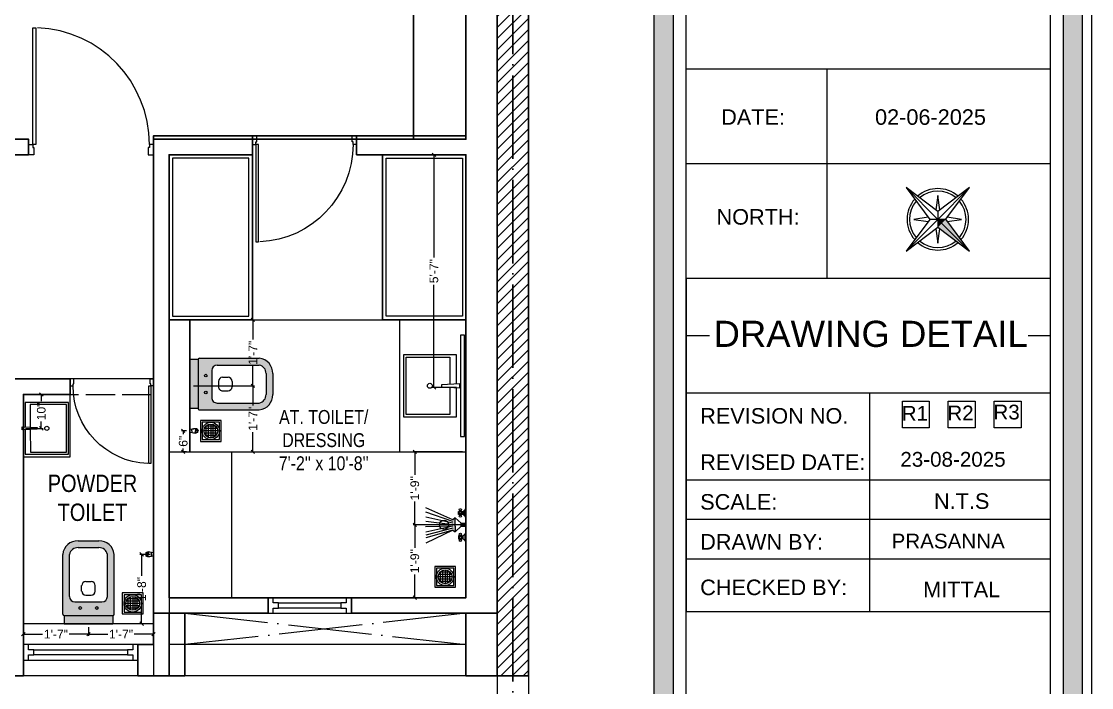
# Model space of a CAD drawing. Header units: millimetres. Extents: x 56222 to 3066687, y -650199 to -121287.
# Drawn here: x 149536.5 to 149844.9, y -179042.1 to -178850.3 of the extents above; entities that cross this region are included whole.
import ezdxf
from ezdxf.enums import TextEntityAlignment as Align

# ---------------------------------------------------------------- set-up
doc = ezdxf.new("R2010")
doc.units = ezdxf.units.MM
doc.header["$MEASUREMENT"] = 0
doc.header["$PDMODE"] = 35
doc.linetypes.add('ACAD_ISO02W100', pattern=[15, 12, -3])
doc.linetypes.add('ACAD_ISO04W100', pattern=[30, 24, -3, 0, -3])
doc.layers.get('Defpoints').update_dxf_attribs({"color": 220})
for name, color, linetype in [('AR DOOR', 40, 'Continuous'), ('AR ELE-5', 134, 'Continuous'), ('SANIT', 232, 'Continuous'), ('WC-DET', 8, 'Continuous')]:
    doc.layers.add(name, color=color, linetype=linetype)
for name, color, linetype, lineweight in [('COLUMN', 1, 'Continuous', 30), ('dim05', 1, 'Continuous', 13), ('ELEVATION ( SPIRAL STAIR )', 250, 'Continuous', 9), ('FIRST FLOOR ( TEXT )', 7, 'Continuous', 9), ('FURNITURE', 32, 'Continuous', 9), ('GROUND FLOOR', 7, 'Continuous', 9), ('GROUND FLOOR  ( HATCH )', 251, 'Continuous', 9), ('GROUND FLOOR  ( PLINE )', 251, 'Continuous', 30), ('NAME PLATE', 7, 'Continuous', 25), ('SECOND FLOOR', 7, 'Continuous', 9), ('SECOND FLOOR  ( PLINE )', 251, 'Continuous', 30), ('SECOND FLOOR ( PLine )', 7, 'Continuous', 30), ('SECOND FLOOR ( TEXT )', 7, 'Continuous', 9), ('title block', 7, 'Continuous', 9), ('UTILITY', 48, 'Continuous', 9), ('wall', 7, 'Continuous', 30), ('X_PLOT', 1, 'Continuous', 9)]:
    doc.layers.add(name, color=color, linetype=linetype, lineweight=lineweight)
doc.layers.add('XX~SLAB ( PLINE )', color=251, linetype='Continuous', plot=False)
doc.styles.add('Arial', font='arial.ttf')
doc.styles.add("Cn_BT_0'-0", font='swissc.ttf')
doc.styles.add('KATHA', font='swissc.ttf')
doc.styles.get("Standard").update_dxf_attribs({"font": 'arial.ttf', "height": 6})
doc.dimstyles.new('ISO-25', dxfattribs={"dimtxt": 2.5, "dimasz": 1, "dimexe": 0.5, "dimexo": 1, "dimtad": 0, "dimdec": 1, "dimlunit": 4, "dimtxsty": 'Standard', "dimblk": 'OBLIQUE', "dimcen": 2.5, "dimclrd": 1, "dimclre": 1, "dimclrt": 5, "dimadec": 0, "dimazin": 0, "dimtfac": 1, "dimtdec": 1, "dimtmove": 0, "dimatfit": 3, "dimfxl": 1, "dimlwd": -1, "dimarcsym": 0})

# ---------------------------------------------------------------- blocks, each defined once
blk = doc.blocks.new('4t')
at = {"transparency": 33554607}
h = blk.add_hatch(color=1, dxfattribs=at)
h.dxf.hatch_style = 1
h.paths.add_polyline_path([(45531.33, -35822.29), (45529.23, -35821.83), (45528.09, -35837.01)])
h = blk.add_hatch(color=1, dxfattribs=at)
h.dxf.hatch_style = 1
h.paths.add_polyline_path([(45531.8, -35820.19), (45529.23, -35821.83), (45531.33, -35822.29)])
h = blk.add_hatch(color=1, dxfattribs=at)
h.dxf.hatch_style = 1
h.paths.add_polyline_path([(45531.8, -35820.19), (45531.33, -35822.29), (45533.44, -35822.75)])
h = blk.add_hatch(color=1, dxfattribs=at)
h.dxf.hatch_style = 1
h.paths.add_polyline_path([(45533.44, -35822.75), (45531.33, -35822.29), (45528.09, -35837.01)])
at = {"layer": 'title block', "color": 7, "lineweight": 9}
for p, q in [((45535.51, -35803.37), (45530.16, -35817.62)), ((45535.51, -35803.37), (45531.8, -35820.19)), ((45534.36, -35818.55), (45535.51, -35803.37)), ((45530.5, -35816.7), (45526.88, -35812.49)), ((45526.88, -35812.49), (45529.18, -35817.55)), ((45530.16, -35817.62), (45514.98, -35816.48)), ((45514.98, -35816.48), (45529.23, -35821.83)), ((45514.98, -35816.48), (45531.8, -35820.19)), ((45531.8, -35820.19), (45530.16, -35817.62)), ((45539.5, -35815.27), (45534.44, -35817.57)), ((45535.28, -35818.89), (45539.5, -35815.27)), ((45528.31, -35821.48), (45524.1, -35825.11)), ((45531.8, -35820.19), (45528.09, -35837.01)), ((45529.23, -35821.83), (45528.09, -35837.01)), ((45531.8, -35820.19), (45529.23, -35821.83)), ((45534.36, -35818.55), (45531.8, -35820.19)), ((45533.44, -35822.75), (45531.8, -35820.19)), ((45531.8, -35820.19), (45548.62, -35823.9)), ((45548.62, -35823.9), (45534.36, -35818.55)), ((45524.1, -35825.11), (45529.16, -35822.81)), ((45528.09, -35837.01), (45533.44, -35822.75)), ((45533.09, -35823.67), (45536.71, -35827.89)), ((45533.44, -35822.75), (45548.62, -35823.9)), ((45536.71, -35827.89), (45534.42, -35822.83))]:
    blk.add_line(p, q, dxfattribs=at)
for radius, start, end in [(11.79, 81.36, 163.7665), (10.83, 82.4286, 162.6979), (11.79, 351.36, 73.7665), (10.83, 352.4286, 72.6979), (11.79, 171.36, 253.7665), (10.83, 172.4286, 252.6979), (11.79, 261.36, 343.7665), (10.83, 262.4286, 342.6979)]:
    blk.add_arc((45531.8, -35820.19), radius, start, end, dxfattribs=at)
blk = doc.blocks.new('LAYOUT FILE')
at = {"layer": 'NAME PLATE', "true_color": 0xd39e00}
h = blk.add_hatch(color=42, dxfattribs=at)
h.paths.add_polyline_path([(3346889.83, -513806.18), (3346889.83, -514260.7), (3347535.56, -514260.7), (3347535.56, -513806.18)])
h.paths.add_polyline_path([(3346894.36, -513810.71), (3347531.03, -513810.71), (3347531.03, -514256.17), (3346894.36, -514256.17)], flags=16)
blk.add_hatch(color=42, dxfattribs=at).paths.add_polyline_path([(3347433.6, -514256.17), (3347438.13, -514256.17), (3347438.13, -513806.18), (3347433.6, -513806.18)])
at = {"layer": 'NAME PLATE', "color": 42, "true_color": 0xd39e00}
for p, q in [((3347527.96, -513994.31), (3347441.2, -513994.31)), ((3347474.77, -513994.31), (3347474.77, -514044.12)), ((3347527.96, -514016.86), (3347441.2, -514016.86)), ((3347527.96, -514044.12), (3347441.2, -514044.12)), ((3347441.2, -514044.12), (3347441.2, -514123.43)), ((3347527.96, -514044.12), (3347527.96, -514123.43)), ((3347441.2, -514057.72), (3347446.81, -514057.72)), ((3347522.72, -514057.72), (3347527.96, -514057.72)), ((3347441.2, -514071.32), (3347527.96, -514071.32)), ((3347484.98, -514123.43), (3347484.98, -514071.32)), ((3347527.96, -514092.16), (3347441.2, -514092.16)), ((3347527.96, -514101.55), (3347441.2, -514101.55)), ((3347527.96, -514110.94), (3347441.2, -514110.94)), ((3347441.2, -514123.43), (3347527.96, -514123.43))]:
    blk.add_line(p, q, dxfattribs=at)
for points in [[(3346887.56, -513803.91), (3347537.83, -513803.91), (3347537.83, -514262.96), (3346887.56, -514262.96)], [(3346889.83, -513806.18), (3347535.56, -513806.18), (3347535.56, -514260.7), (3346889.83, -514260.7)], [(3347433.6, -514256.17), (3347433.6, -513806.18), (3347438.13, -513806.18), (3347438.13, -514256.17)], [(3346894.36, -513810.71), (3347531.03, -513810.71), (3347531.03, -514256.17), (3346894.36, -514256.17)], [(3347441.2, -514252.44), (3347441.2, -513814.44), (3347527.96, -513814.44), (3347527.96, -514252.44)], [(3347492.73, -514073.33), (3347499.12, -514073.33), (3347499.12, -514079.72), (3347492.73, -514079.72)], [(3347503.67, -514073.33), (3347510.06, -514073.33), (3347510.06, -514079.72), (3347503.67, -514079.72)], [(3347514.62, -514073.33), (3347521.01, -514073.33), (3347521.01, -514079.72), (3347514.62, -514079.72)]]:
    blk.add_lwpolyline(points, close=True, dxfattribs=at)
at = {"layer": 'NAME PLATE', "xscale": 0.6215000753186288, "yscale": 0.6215000753186288, "zscale": 0.6215000753186288, "rotation": 57.43675864906671}
blk.add_blockref('4t', (3313507.76, -525897.34), dxfattribs=at)
at = {"layer": 'NAME PLATE', "style": 'Arial'}
for s, height, p in [('DATE:', 3.699, (3347457.17, -514007.54)), ('02-06-2025', 3.699, (3347499.44, -514007.54)), ('NORTH:', 3.699, (3347458.35, -514031.31)), ('DRAWING DETAIL', 6.2234, (3347485.18, -514060.42)), ('REVISION NO.', 3.6986, (3347462.21, -514078.69)), ('REVISED DATE: ', 3.6986, (3347464.94, -514089.72)), ('SCALE:', 3.699, (3347453.75, -514099.17)), ('DRAWN BY:', 3.699, (3347459.2, -514108.68)), ('CHECKED BY:', 3.6986, (3347462.07, -514119.53)), ('MITTAL', 3.699, (3347506.87, -514120.02))]:
    blk.add_text(s, height=height, dxfattribs=at).set_placement(p, align=Align.CENTER)
at = {"layer": 'NAME PLATE', "insert": (3347506.87, -514095.29, 0), "char_height": 3.699, "width": 7.2187, "attachment_point": 2, "style": 'Arial'}
blk.add_mtext('N.T.S', dxfattribs=at)
blk = doc.blocks.new('A$C3EC62B37')
at = {"layer": 'FURNITURE', "lineweight": 30, "ltscale": 0.25, "true_color": 0xffffff}
h = blk.add_hatch(color=7, dxfattribs=at)
h.dxf.hatch_style = 1
h.paths.add_polyline_path([(-12.22, 0), (-12.22, 2.35), (-26.26, 2.35), (-26.26, 0)])
h.paths.add_polyline_path([(-26.26, 2.35), (-12.22, 2.35, 0.414214), (-11.83, 2.74), (-11.83, 19.96, 0.388639), (-16.24, 23.87), (-22.38, 23.87, 0.379499), (-26.65, 19.96), (-26.65, 2.74, 0.414214)])
h.paths.add_polyline_path([(-15.35, 6.26), (-23.13, 6.26, -0.414214), (-24.7, 7.83), (-24.7, 19.96, -0.349567), (-22.37, 21.91), (-16.24, 21.91, -0.364948), (-13.78, 19.96), (-13.78, 7.83, -0.414214)], flags=16)
h.paths.add_polyline_path([(-18.46, 8.22), (-20.02, 8.22, -0.414214), (-21.2, 9.39), (-21.2, 10.96, -0.414214), (-20.02, 12.13), (-18.46, 12.13, -0.414214), (-17.28, 10.96), (-17.28, 9.39, -0.414214)], flags=0)
h.paths.add_polyline_path([(-22.06, 4.53, -1), (-21.27, 4.53, -1)], flags=16)
at = {"layer": 'FURNITURE', "color": 0, "linetype": 'ByBlock', "lineweight": -2}
for p, q in [((-22.24, 23.87), (-16.24, 23.87)), ((-22.24, 21.91), (-16.24, 21.91)), ((-26.65, 2.74), (-26.65, 19.96)), ((-24.7, 7.83), (-24.7, 19.96)), ((-13.78, 7.83), (-13.78, 19.96)), ((-11.83, 2.74), (-11.83, 19.96)), ((-21.2, 9.39), (-21.2, 10.96)), ((-20.02, 12.13), (-18.46, 12.13)), ((-17.28, 9.39), (-17.28, 10.96)), ((-23.13, 6.26), (-15.35, 6.26)), ((-20.02, 8.22), (-18.46, 8.22)), ((-26.26, 2.35), (-12.22, 2.35)), ((-26.26, 2.35), (-26.26, 0)), ((-26.26, 0), (-12.22, 0)), ((-26.26, 0), (-12.22, 0)), ((-12.22, 2.35), (-12.22, 0))]:
    blk.add_line(p, q, dxfattribs=at)
for centre in [(-21.66, 4.53), (-16.81, 4.53)]:
    blk.add_circle(centre, 0.391, dxfattribs=at)
for centre, radius, start, end in [((-22.31, 19.5), 4.37, 89.0873, 174.0395), ((-22.31, 19.48), 2.44, 88.437, 168.6348), ((-16.17, 19.5), 4.37, 5.9605, 90.9127), ((-16.17, 19.48), 2.44, 11.3652, 91.563), ((-20.02, 10.96), 1.17, 90, 180), ((-20.02, 9.39), 1.17, 180, 270), ((-18.46, 10.96), 1.17, 0, 90), ((-18.46, 9.39), 1.17, 270, 0), ((-23.13, 7.83), 1.57, 180, 270), ((-15.35, 7.83), 1.57, 270, 0), ((-26.26, 2.74), 0.391, 180, 270), ((-12.22, 2.74), 0.391, 270, 0)]:
    blk.add_arc(centre, radius, start, end, dxfattribs=at)
blk = doc.blocks.new('*U211')
for points in [[(-40, 0), (0, 0), (0, 30), (10, 30), (10, 100), (-40, 100)], [(0, 0), (0, -1120), (30, -1120), (30, 0)], [(1160, 0), (1120, 0), (1120, 30), (1110, 30), (1110, 100), (1160, 100)]]:
    blk.add_lwpolyline(points, close=True)
at = {"layer": 'AR ELE-5', "linetype": 'ByBlock', "ltscale": 15}
blk.add_arc((-2, 1), 1122, 272.373, 359.9653, dxfattribs=at)
blk = doc.blocks.new('*U19')
for points in [[(-1160, 0), (-1120, 0), (-1120, 30), (-1110, 30), (-1110, 100), (-1160, 100)], [(0, 0), (0, -1120), (-30, -1120), (-30, 0)], [(40, 0), (0, 0), (0, 30), (-10, 30), (-10, 100), (40, 100)]]:
    blk.add_lwpolyline(points, close=True)
at = {"layer": 'AR ELE-5', "linetype": 'ByBlock', "ltscale": 15}
blk.add_arc((2, 1), 1122, 180.0347, 267.627, dxfattribs=at)
blk = doc.blocks.new('*U180')
for points in [[(-1160, 0), (-1120, 0), (-1120, 30), (-1110, 30), (-1110, 100), (-1160, 100)], [(0, 0), (0, -1120), (-30, -1120), (-30, 0)], [(40, 0), (0, 0), (0, 30), (-10, 30), (-10, 100), (40, 100)]]:
    blk.add_lwpolyline(points, close=True)
at = {"layer": 'AR ELE-5', "linetype": 'ByBlock', "ltscale": 15}
blk.add_arc((2, 1), 1122, 180.0347, 267.627, dxfattribs=at)
blk = doc.blocks.new('A$C07311617')
at = {"layer": 'UTILITY'}
h = blk.add_hatch(color=7, dxfattribs=at)
h.paths.add_polyline_path([(-3.13, 2.02), (-3.13, 0), (-3.74, 0), (-3.74, 0.46), (-3.74, 1.42)])
h.paths.add_polyline_path([(-3.13, 0), (-3.13, -0.46), (-3.13, -2.02), (-3.74, -1.59), (-3.74, -0.46), (-3.74, 0)])
h = blk.add_hatch(color=7, dxfattribs=at)
h.paths.add_polyline_path([(0, 0.46), (0, 0), (-1.35, 0), (-1.35, 0.46)])
h.paths.add_polyline_path([(0, 0), (0, -0.46), (-1.35, -0.46), (-1.35, 0)])
at = {"layer": 'UTILITY', "color": 7}
for p, q in [((-3.74, 1.42), (-11.52, 4.9)), ((-3.74, 0.94), (-11.52, 3.66)), ((-1.74, 3.79), (-1.74, 4.05)), ((-1.47, 3.79), (-1.47, 4.05)), ((-0.8, 3.9), (-0.8, 2.88)), ((-0.27, 2.44), (-0.27, 4.33)), ((-3.74, 0.46), (-11.52, 2.15)), ((-3.74, 0), (-11.52, 0.93)), ((-3.13, 2.02), (-3.74, 1.42)), ((-3.13, -0.46), (-3.13, 2.02)), ((-1.35, 0.46), (-3.13, 2.02)), ((-3.13, 0.46), (-3.13, 1.42)), ((-1.74, 2.99), (-1.74, 2.72)), ((-1.47, 2.99), (-1.47, 2.72)), ((-1.35, -0.46), (-1.35, 0.46)), ((-1.35, 0.46), (0, 0.46)), ((0, -0.46), (0, 0.46)), ((-3.74, -0.46), (-11.62, -0.61)), ((-3.74, -0.46), (-11.57, -2.09)), ((-3.74, -1.03), (-11.52, -2.96)), ((-3.74, -1.59), (-11.52, -5.3)), ((-3.74, -1.59), (-11.52, -3.73)), ((-3.74, -1.59), (-3.13, -2.02)), ((-3.13, -0.46), (-3.13, -2.02)), ((-1.35, -0.46), (-3.13, -2.02)), ((-1.74, -3.22), (-1.74, -2.95)), ((-1.47, -3.22), (-1.47, -2.95)), ((-1.35, -0.46), (0, -0.46)), ((-0.27, -2.68), (-0.27, -4.56)), ((-1.74, -4.02), (-1.74, -4.29)), ((-1.47, -4.02), (-1.47, -4.29)), ((-0.8, -4.13), (-0.8, -3.11))]:
    blk.add_line(p, q, dxfattribs=at)
for points in [[(-1.07, 2.99), (-2.14, 2.99), (-2.14, 3.79), (-1.07, 3.79)], [(-1.07, -3.22), (-2.14, -3.22), (-2.14, -4.02), (-1.07, -4.02)]]:
    blk.add_lwpolyline(points, close=True, dxfattribs=at)
for points in [[(-1.35, 0.46), (-3.13, 2.02)], [(-3.13, -2.02), (-1.35, -0.46)]]:
    blk.add_lwpolyline(points, dxfattribs=at)
for centre, radius in [((-1.6, 4.32), 0.298), ((-1.6, 3.39), 0.298), ((-6.31, 0), 1.33), ((-1.6, 2.45), 0.298), ((-1.6, -2.69), 0.298), ((-1.6, -3.62), 0.298), ((-1.6, -4.55), 0.298)]:
    blk.add_circle(centre, radius, dxfattribs=at)
for centre, start, end in [((-1.47, 5.26), 285.2551, 344.7449), ((-1.47, 1.52), 15.2551, 74.7449), ((-1.47, -1.75), 285.2551, 344.7449), ((-1.47, -5.49), 15.2551, 74.7449)]:
    blk.add_arc(centre, 1.52, start, end, dxfattribs=at)
blk = doc.blocks.new('_Oblique')
at = {"layer": 'wall', "color": 0, "lineweight": -2}
blk.add_line((-0.5, -0.5), (0.5, 0.5), dxfattribs=at)
blk = doc.blocks.new('*D759')
at = {"layer": 'Defpoints', "color": 0, "lineweight": 30, "transparency": 16777216}
for p in [(149649.87, -178995.18), (149664.59, -178995.18), (149664.59, -179016.18)]:
    blk.add_point(p, dxfattribs=at)
at = {"layer": 'dim05', "color": 1, "linetype": 'Continuous', "lineweight": -2, "transparency": 16777216}
for p, q in [((149663.59, -178995.18), (149649.37, -178995.18)), ((149663.59, -179016.18), (149649.37, -179016.18))]:
    blk.add_line(p, q, dxfattribs=at)
at = {"layer": 'dim05', "color": 1, "linetype": 'Continuous', "transparency": 16777216}
for p, q in [((149649.87, -178995.18), (149649.87, -179001.85)), ((149649.87, -179016.18), (149649.87, -179009.51))]:
    blk.add_line(p, q, dxfattribs=at)
at = {"layer": 'dim05', "color": 1, "transparency": 16777216}
for p, rotation in [((149649.87, -178995.18), 90), ((149649.87, -179016.18), 270)]:
    blk.add_blockref('_Oblique', p, dxfattribs=dict(at, rotation=rotation))
at = {"layer": 'dim05', "color": 5, "lineweight": 25, "transparency": 16777216, "insert": (149649.87, -179005.68), "char_height": 2.5, "attachment_point": 5, "rotation": 90, "style": 'Arial'}
blk.add_mtext('1\'-9"', dxfattribs=at)
blk = doc.blocks.new('*D760')
at = {"layer": 'Defpoints', "color": 0, "lineweight": 30, "transparency": 16777216}
for p in [(149649.87, -178974.18), (149664.59, -178974.18), (149664.59, -178995.18)]:
    blk.add_point(p, dxfattribs=at)
at = {"layer": 'dim05', "color": 1, "linetype": 'Continuous', "lineweight": -2, "transparency": 16777216}
for p, q in [((149663.59, -178974.18), (149649.37, -178974.18)), ((149663.59, -178995.18), (149649.37, -178995.18))]:
    blk.add_line(p, q, dxfattribs=at)
at = {"layer": 'dim05', "color": 1, "linetype": 'Continuous', "transparency": 16777216}
for p, q in [((149649.87, -178974.18), (149649.87, -178980.85)), ((149649.87, -178995.18), (149649.87, -178988.51))]:
    blk.add_line(p, q, dxfattribs=at)
at = {"layer": 'dim05', "color": 1, "transparency": 16777216}
for p, rotation in [((149649.87, -178974.18), 90), ((149649.87, -178995.18), 270)]:
    blk.add_blockref('_Oblique', p, dxfattribs=dict(at, rotation=rotation))
at = {"layer": 'dim05', "color": 5, "lineweight": 25, "transparency": 16777216, "insert": (149649.87, -178984.68), "char_height": 2.5, "attachment_point": 5, "rotation": 90, "style": 'Arial'}
blk.add_mtext('1\'-9"', dxfattribs=at)
blk = doc.blocks.new('*D761')
at = {"layer": 'Defpoints', "color": 0, "lineweight": 30, "transparency": 16777216}
for p in [(149655.38, -178888.68), (149664.59, -178888.68), (149662.85, -178955.69)]:
    blk.add_point(p, dxfattribs=at)
at = {"layer": 'dim05', "color": 1, "linetype": 'Continuous', "lineweight": -2, "transparency": 16777216}
for p, q in [((149663.59, -178888.68), (149654.88, -178888.68)), ((149661.85, -178955.69), (149654.88, -178955.69))]:
    blk.add_line(p, q, dxfattribs=at)
at = {"layer": 'dim05', "color": 1, "linetype": 'Continuous', "transparency": 16777216}
for p, q in [((149655.38, -178888.68), (149655.38, -178918.23)), ((149655.38, -178955.69), (149655.38, -178926.13))]:
    blk.add_line(p, q, dxfattribs=at)
at = {"layer": 'dim05', "color": 1, "transparency": 16777216}
for p, rotation in [((149655.38, -178888.68), 90), ((149655.38, -178955.69), 270)]:
    blk.add_blockref('_Oblique', p, dxfattribs=dict(at, rotation=rotation))
at = {"layer": 'dim05', "color": 5, "lineweight": 25, "transparency": 16777216, "insert": (149655.38, -178922.18), "char_height": 2.5, "attachment_point": 5, "rotation": 90, "style": 'Arial'}
blk.add_mtext('5\'-7"', dxfattribs=at)
blk = doc.blocks.new('A$C775F2B7C')
at = {"layer": 'WC-DET', "color": 7}
for points in [[(0.02, 0.076), (0.007, 0.076, 0.150223), (0, 0.06), (0, 0.037), (0.007, 0.004, 0.333354), (0.011, 0), (0.025, 0), (0.038, 0, 0.333354), (0.043, 0.004), (0.05, 0.037), (0.05, 0.06, 0.150223), (0.043, 0.076), (0.03, 0.076)], [(0.025, 0.02), (0.012, 0.02, -0.354974), (0.007, 0.023), (0, 0.057)], [(0.02, 0.076), (0.02, 0.082, -0.414214), (0.021, 0.083), (0.025, 0.083)], [(0.025, 0.076), (0.02, 0.076, 0.150223)], [(0.03, 0.076), (0.03, 0.082, 0.414214), (0.029, 0.083), (0.025, 0.083)], [(0.025, 0.02), (0.038, 0.02, 0.354974), (0.042, 0.023), (0.05, 0.057)]]:
    blk.add_lwpolyline(points, format="xyb", dxfattribs=at)
at = {"layer": 'WC-DET'}
for points in [[(0, 0.063), (0.025, 0.063)], [(0, 0.057), (0.025, 0.057)], [(0.001, 0.065), (0.025, 0.065)], [(0.049, 0.065), (0.025, 0.065)], [(0.049, 0.063), (0.025, 0.063)], [(0.05, 0.057), (0.025, 0.057)]]:
    blk.add_lwpolyline(points, dxfattribs=at)
at = {"layer": 'WC-DET', "color": 7}
blk.add_lwpolyline([(0.03, 0.076), (0.025, 0.076)], dxfattribs=at)
blk = doc.blocks.new('*D762')
at = {"layer": 'Defpoints', "color": 0, "lineweight": 30, "transparency": 16777216}
for p in [(149585.09, -178968.13), (149583.15, -178974.18), (149585.09, -178974.18)]:
    blk.add_point(p, dxfattribs=at)
at = {"layer": 'dim05', "color": 1, "linetype": 'Continuous', "lineweight": -2, "transparency": 16777216}
for p, q in [((149584.09, -178968.13), (149582.65, -178968.13)), ((149584.09, -178974.18), (149582.65, -178974.18))]:
    blk.add_line(p, q, dxfattribs=at)
at = {"layer": 'dim05', "color": 1, "linetype": 'Continuous', "transparency": 16777216}
for p, q in [((149583.15, -178968.13), (149583.15, -178969.09)), ((149583.15, -178974.18), (149583.15, -178973.22))]:
    blk.add_line(p, q, dxfattribs=at)
at = {"layer": 'dim05', "color": 1, "transparency": 16777216}
for p, rotation in [((149583.15, -178968.13), 90), ((149583.15, -178974.18), 270)]:
    blk.add_blockref('_Oblique', p, dxfattribs=dict(at, rotation=rotation))
at = {"layer": 'dim05', "color": 5, "lineweight": 25, "transparency": 16777216, "insert": (149583.15, -178971.15), "char_height": 2.5, "attachment_point": 5, "rotation": 90, "style": 'Arial'}
blk.add_mtext('6"', dxfattribs=at)
blk = doc.blocks.new('*D763')
at = {"layer": 'Defpoints', "color": 0, "lineweight": 30, "transparency": 16777216}
for p in [(149585.09, -178955.18), (149603.21, -178955.18), (149590.76, -178974.18)]:
    blk.add_point(p, dxfattribs=at)
at = {"layer": 'dim05', "color": 1, "linetype": 'Continuous', "lineweight": -2, "transparency": 16777216}
for p, q in [((149586.09, -178955.18), (149603.71, -178955.18)), ((149591.76, -178974.18), (149603.71, -178974.18))]:
    blk.add_line(p, q, dxfattribs=at)
at = {"layer": 'dim05', "color": 1, "linetype": 'Continuous', "transparency": 16777216}
for p, q in [((149603.21, -178955.18), (149603.21, -178960.85)), ((149603.21, -178974.18), (149603.21, -178968.51))]:
    blk.add_line(p, q, dxfattribs=at)
at = {"layer": 'dim05', "color": 1, "transparency": 16777216}
for p, rotation in [((149603.21, -178955.18), 90), ((149603.21, -178974.18), 270)]:
    blk.add_blockref('_Oblique', p, dxfattribs=dict(at, rotation=rotation))
at = {"layer": 'dim05', "color": 5, "lineweight": 25, "transparency": 16777216, "insert": (149603.21, -178964.68), "char_height": 2.5, "attachment_point": 5, "rotation": 90, "style": 'Arial'}
blk.add_mtext('1\'-7"', dxfattribs=at)
blk = doc.blocks.new('*D764')
at = {"layer": 'Defpoints', "color": 0, "lineweight": 30, "transparency": 16777216}
for p in [(149585.09, -178936.18), (149603.21, -178936.18), (149585.09, -178955.18)]:
    blk.add_point(p, dxfattribs=at)
at = {"layer": 'dim05', "color": 1, "linetype": 'Continuous', "lineweight": -2, "transparency": 16777216}
for p, q in [((149586.09, -178936.18), (149603.71, -178936.18)), ((149586.09, -178955.18), (149603.71, -178955.18))]:
    blk.add_line(p, q, dxfattribs=at)
at = {"layer": 'dim05', "color": 1, "linetype": 'Continuous', "transparency": 16777216}
for p, q in [((149603.21, -178936.18), (149603.21, -178941.85)), ((149603.21, -178955.18), (149603.21, -178949.51))]:
    blk.add_line(p, q, dxfattribs=at)
at = {"layer": 'dim05', "color": 1, "transparency": 16777216}
for p, rotation in [((149603.21, -178936.18), 90), ((149603.21, -178955.18), 270)]:
    blk.add_blockref('_Oblique', p, dxfattribs=dict(at, rotation=rotation))
at = {"layer": 'dim05', "color": 5, "lineweight": 25, "transparency": 16777216, "insert": (149603.21, -178945.68), "char_height": 2.5, "attachment_point": 5, "rotation": 90, "style": 'Arial'}
blk.add_mtext('1\'-7"', dxfattribs=at)
blk = doc.blocks.new('NAHNYsquare')
at = {"color": 253}
for p, q in [((5, -2.99), (1, -2.99)), ((4.89, -2.32), (1.11, -2.32)), ((4.49, -1.65), (1.51, -1.65)), ((1.67, -4.48), (1.67, -1.49)), ((2.33, -4.87), (2.33, -1.1)), ((3, -0.99), (3, -4.99)), ((3.67, -4.87), (3.67, -1.1)), ((4.33, -4.48), (4.33, -1.49)), ((4.89, -3.65), (1.11, -3.65)), ((4.49, -4.32), (1.51, -4.32))]:
    blk.add_line(p, q, dxfattribs=at)
for points in [[(0, -5.99), (6, -5.99), (6, 0.01), (0, 0.01)], [(0.5, -5.49), (5.5, -5.49), (5.5, -0.49), (0.5, -0.49)]]:
    blk.add_lwpolyline(points, close=True)
for radius in [2.5, 2]:
    blk.add_circle((3, -2.99), radius)
blk = doc.blocks.new('*D765')
at = {"layer": 'Defpoints', "color": 0, "lineweight": 30, "transparency": 16777216}
for p in [(149537.09, -179023.68), (149555.84, -179023.68), (149555.84, -179026.67)]:
    blk.add_point(p, dxfattribs=at)
at = {"layer": 'dim05', "color": 1, "linetype": 'Continuous', "lineweight": -2, "transparency": 16777216}
for p, q in [((149537.09, -179024.68), (149537.09, -179027.17)), ((149555.84, -179024.68), (149555.84, -179027.17))]:
    blk.add_line(p, q, dxfattribs=at)
at = {"layer": 'dim05', "color": 1, "linetype": 'Continuous', "transparency": 16777216}
for p, q in [((149537.09, -179026.67), (149542.64, -179026.67)), ((149555.84, -179026.67), (149550.3, -179026.67))]:
    blk.add_line(p, q, dxfattribs=at)
at = {"layer": 'dim05', "color": 1, "transparency": 16777216, "rotation": 180}
blk.add_blockref('_Oblique', (149537.09, -179026.67), dxfattribs=at)
at = {"layer": 'dim05', "color": 1, "transparency": 16777216}
blk.add_blockref('_Oblique', (149555.84, -179026.67), dxfattribs=at)
at = {"layer": 'dim05', "color": 5, "lineweight": 25, "transparency": 16777216, "insert": (149546.47, -179026.67), "char_height": 2.5, "attachment_point": 5, "style": 'Arial'}
blk.add_mtext('1\'-7"', dxfattribs=at)
blk = doc.blocks.new('*D766')
at = {"layer": 'Defpoints', "color": 0, "lineweight": 30, "transparency": 16777216}
for p in [(149555.84, -179023.68), (149574.59, -179024.91), (149574.59, -179026.67)]:
    blk.add_point(p, dxfattribs=at)
at = {"layer": 'dim05', "color": 1, "linetype": 'Continuous', "lineweight": -2, "transparency": 16777216}
for p, q in [((149555.84, -179024.68), (149555.84, -179027.17)), ((149574.59, -179025.91), (149574.59, -179027.17))]:
    blk.add_line(p, q, dxfattribs=at)
at = {"layer": 'dim05', "color": 1, "linetype": 'Continuous', "transparency": 16777216}
for p, q in [((149555.84, -179026.67), (149561.39, -179026.67)), ((149574.59, -179026.67), (149569.05, -179026.67))]:
    blk.add_line(p, q, dxfattribs=at)
at = {"layer": 'dim05', "color": 1, "transparency": 16777216, "rotation": 180}
blk.add_blockref('_Oblique', (149555.84, -179026.67), dxfattribs=at)
at = {"layer": 'dim05', "color": 1, "transparency": 16777216}
blk.add_blockref('_Oblique', (149574.59, -179026.67), dxfattribs=at)
at = {"layer": 'dim05', "color": 5, "lineweight": 25, "transparency": 16777216, "insert": (149565.22, -179026.67), "char_height": 2.5, "attachment_point": 5, "style": 'Arial'}
blk.add_mtext('1\'-7"', dxfattribs=at)
blk = doc.blocks.new('*D767')
at = {"layer": 'Defpoints', "color": 0, "lineweight": 30, "transparency": 16777216}
for p in [(149574.59, -179003.71), (149571.17, -179023.68), (149574.59, -179023.68)]:
    blk.add_point(p, dxfattribs=at)
at = {"layer": 'dim05', "color": 1, "linetype": 'Continuous', "lineweight": -2, "transparency": 16777216}
for p, q in [((149573.59, -179003.71), (149570.67, -179003.71)), ((149573.59, -179023.68), (149570.67, -179023.68))]:
    blk.add_line(p, q, dxfattribs=at)
at = {"layer": 'dim05', "color": 1, "linetype": 'Continuous', "transparency": 16777216}
for p, q in [((149571.17, -179003.71), (149571.17, -179009.86)), ((149571.17, -179023.68), (149571.17, -179017.52))]:
    blk.add_line(p, q, dxfattribs=at)
at = {"layer": 'dim05', "color": 1, "transparency": 16777216}
for p, rotation in [((149571.17, -179003.71), 90), ((149571.17, -179023.68), 270)]:
    blk.add_blockref('_Oblique', p, dxfattribs=dict(at, rotation=rotation))
at = {"layer": 'dim05', "color": 5, "lineweight": 25, "transparency": 16777216, "insert": (149571.17, -179013.69), "char_height": 2.5, "attachment_point": 5, "rotation": 90, "style": 'Arial'}
blk.add_mtext('1\'-8"', dxfattribs=at)
blk = doc.blocks.new('*D768')
at = {"layer": 'Defpoints', "color": 0, "lineweight": 30, "transparency": 16777216}
for p in [(149537.09, -178957.68), (149536.71, -178967.43), (149542.26, -178967.43)]:
    blk.add_point(p, dxfattribs=at)
at = {"layer": 'dim05', "color": 1, "linetype": 'Continuous', "lineweight": -2, "transparency": 16777216}
for p, q in [((149538.09, -178957.68), (149542.76, -178957.68)), ((149537.71, -178967.43), (149542.76, -178967.43))]:
    blk.add_line(p, q, dxfattribs=at)
at = {"layer": 'dim05', "color": 1, "linetype": 'Continuous', "transparency": 16777216}
for p, q in [((149542.26, -178957.68), (149542.26, -178959.64)), ((149542.26, -178967.43), (149542.26, -178965.47))]:
    blk.add_line(p, q, dxfattribs=at)
at = {"layer": 'dim05', "color": 1, "transparency": 16777216}
for p, rotation in [((149542.26, -178957.68), 90), ((149542.26, -178967.43), 270)]:
    blk.add_blockref('_Oblique', p, dxfattribs=dict(at, rotation=rotation))
at = {"layer": 'dim05', "color": 5, "lineweight": 25, "transparency": 16777216, "insert": (149542.26, -178962.55), "char_height": 2.5, "attachment_point": 5, "rotation": 90, "style": 'Arial'}
blk.add_mtext('10"', dxfattribs=at)

msp = doc.modelspace()

# ---------------------------------------------------------------- hatches: boundary and pattern name
at = {"layer": 'GROUND FLOOR  ( HATCH )'}
h = msp.add_hatch(dxfattribs=at)
h.set_pattern_fill('ANSI31', color=6, scale=18, style=0)
h.set_pattern_definition([(45, (33141.906, -16419.5016), (-1.590990258, 1.590990258), [])])
h.paths.add_polyline_path([(149682.592, -178695.176), (149673.592, -178695.176), (149673.592, -179038.676), (149682.592, -179038.676)])

# ---------------------------------------------------------------- linework, layer by layer
at = {"layer": 'COLUMN'}
msp.add_lwpolyline([(149574.592, -179029.676), (149574.592, -179020.676), (149583.592, -179020.676), (149583.592, -179038.676), (149574.592, -179038.676)], dxfattribs=at)
msp.add_lwpolyline([(149664.592, -179020.676), (149673.592, -179020.676), (149673.592, -179038.676), (149664.592, -179038.676)], close=True, dxfattribs=at)
at = {"layer": 'ELEVATION ( SPIRAL STAIR )', "color": 5}
msp.add_lwpolyline([(149663.045, -178969.736), (149664.201, -178969.736), (149664.201, -178940.637), (149663.045, -178940.637)], close=True, dxfattribs=at)
at = {"layer": 'FURNITURE', "lineweight": 30}
for p, q in [((149649.538, -178884.176), (149649.538, -178848.474)), ((149603.092, -178884.176), (149603.092, -178883.214)), ((149633.092, -178884.176), (149633.092, -178883.214))]:
    msp.add_line(p, q, dxfattribs=at)
at = {"layer": 'FURNITURE'}
msp.add_line((149645.592, -178974.176), (149645.592, -178936.176), dxfattribs=at)
at = {"layer": 'FURNITURE', "lineweight": 30}
for points in [[(149574.592, -178884.176), (149664.592, -178884.176), (149664.592, -178883.214), (149574.592, -178883.214)], [(149640.592, -178888.676), (149664.592, -178888.676), (149664.592, -178936.176), (149640.592, -178936.176)]]:
    msp.add_lwpolyline(points, close=True, dxfattribs=at)
msp.add_lwpolyline([(149579.092, -178888.676), (149579.092, -178936.176), (149603.092, -178936.176), (149603.092, -178888.676), (149579.092, -178888.676)], dxfattribs=at)
at = {"layer": 'FURNITURE'}
for points in [[(149580.092, -178889.676), (149580.092, -178935.176), (149602.092, -178935.176), (149602.092, -178889.676)], [(149663.592, -178889.676), (149663.592, -178935.176), (149641.592, -178935.176), (149641.592, -178889.676)], [(149657.551, -178954.897), (149657.55, -178955.468), (149662.847, -178955.726), (149662.848, -178954.646)], [(149550.592, -178957.676), (149537.092, -178957.676), (149537.092, -178975.635), (149550.592, -178975.635)], [(149541.088, -178967.194), (149541.088, -178967.666), (149536.71, -178967.879), (149536.71, -178966.986)], [(149579.092, -178974.176), (149597.092, -178974.176), (149597.092, -179016.176), (149579.092, -179016.176)]]:
    msp.add_lwpolyline(points, close=True, dxfattribs=at)
for points in [[(149661.767, -178955.674), (149661.752, -178964.185), (149646.659, -178964.176), (149646.679, -178946.176), (149661.773, -178946.185), (149661.768, -178954.697)], [(149659.967, -178955.586), (149659.953, -178963.463), (149647.379, -178963.456), (149647.399, -178946.897), (149659.972, -178946.904), (149659.967, -178954.782)], [(149537.603, -178967.836), (149537.615, -178974.871), (149550.091, -178974.864), (149550.074, -178959.985), (149537.598, -178959.993), (149537.602, -178967.029)], [(149539.091, -178967.763), (149539.103, -178974.275), (149549.495, -178974.269), (149549.479, -178960.581), (149539.086, -178960.587), (149539.091, -178967.099)]]:
    msp.add_lwpolyline(points, dxfattribs=at)
for centre, radius in [((149654.205, -178955.18), 0.72), ((149543.853, -178967.428), 0.595)]:
    msp.add_circle(centre, radius, dxfattribs=at)
at = {"layer": 'GROUND FLOOR'}
for p, q in [((149673.592, -178655.127), (149673.592, -179176.06)), ((149682.592, -178655.127), (149682.592, -179176.06)), ((149579.092, -178936.176), (149664.592, -178936.176)), ((149579.092, -178974.176), (149664.592, -178974.176))]:
    msp.add_line(p, q, dxfattribs=at)
at = {"layer": 'GROUND FLOOR', "color": 1, "linetype": 'ACAD_ISO04W100'}
msp.add_line((149678.092, -178655.127), (149678.092, -179038.676), dxfattribs=at)
at = {"layer": 'GROUND FLOOR', "color": 6, "lineweight": 30}
msp.add_lwpolyline([(149682.592, -178695.176), (149673.592, -178695.176), (149673.592, -179038.676), (149682.592, -179038.676)], close=True, dxfattribs=at)
at = {"layer": 'GROUND FLOOR  ( PLINE )'}
msp.add_lwpolyline([(149585.092, -178936.176), (149585.092, -178974.176)], dxfattribs=at)
at = {"layer": 'SECOND FLOOR'}
for p, q in [((149664.592, -178732.676), (149664.592, -178884.176)), ((149574.592, -178884.176), (149603.092, -178884.176)), ((149574.592, -178888.676), (149574.592, -178884.176)), ((149603.092, -178884.176), (149603.092, -178888.676)), ((149633.092, -178884.176), (149664.592, -178884.176)), ((149633.092, -178884.176), (149633.092, -178888.676)), ((149574.592, -178888.676), (149574.592, -179038.676)), ((149574.592, -178888.676), (149574.592, -178888.676)), ((149579.092, -178888.676), (149579.092, -179038.676)), ((149664.592, -178888.676), (149664.592, -179016.176)), ((149574.592, -178953.176), (149532.592, -178953.176)), ((149544.592, -178957.676), (149537.092, -178957.676)), ((149537.092, -178957.676), (149537.092, -179038.676)), ((149579.092, -179016.176), (149664.592, -179016.176)), ((149579.092, -179020.676), (149664.592, -179020.676)), ((149664.592, -179020.676), (149664.592, -179038.676)), ((149574.592, -179023.676), (149537.092, -179023.676)), ((149664.592, -179029.676), (149579.092, -179029.676)), ((149673.592, -179038.676), (149426.092, -179038.676))]:
    msp.add_line(p, q, dxfattribs=at)
at = {"layer": 'SECOND FLOOR', "linetype": 'ACAD_ISO02W100', "ltscale": 0.7}
msp.add_line((149544.592, -178957.676), (149574.592, -178957.676), dxfattribs=at)
at = {"layer": 'SECOND FLOOR', "color": 1, "linetype": 'ACAD_ISO04W100'}
for p, q in [((149583.592, -179020.676), (149664.592, -179029.676)), ((149664.592, -179020.676), (149583.592, -179029.676))]:
    msp.add_line(p, q, dxfattribs=at)
at = {"layer": 'SECOND FLOOR  ( PLINE )'}
for points in [[(149492.092, -178888.676), (149472.592, -178888.676), (149472.592, -178884.176), (149492.092, -178884.176), (149492.092, -178732.676), (149423.092, -178732.676), (149423.092, -178728.176), (149568.591, -178728.176), (149568.591, -178732.676), (149496.592, -178732.676), (149496.592, -178884.176), (149538.592, -178884.176), (149538.592, -178888.676), (149496.592, -178888.676)], [(149673.592, -178728.176), (149628.592, -178728.176), (149628.592, -178732.676), (149664.592, -178732.676), (149664.592, -178884.176), (149633.092, -178884.176), (149633.092, -178888.676), (149664.592, -178888.676), (149664.592, -179016.176), (149631.587, -179016.176), (149631.587, -179020.676), (149664.592, -179020.676), (149664.592, -179038.676), (149673.592, -179038.676)]]:
    msp.add_lwpolyline(points, close=True, dxfattribs=at)
at = {"layer": 'SECOND FLOOR ( PLine )'}
for points in [[(149574.592, -179038.676), (149574.592, -179038.676), (149579.092, -179038.676), (149579.092, -179020.676), (149607.587, -179020.676), (149607.587, -179016.176), (149579.092, -179016.176), (149579.092, -178888.676), (149603.092, -178888.676), (149603.092, -178884.176), (149574.592, -178884.176), (149574.592, -178888.676), (149574.592, -178888.676), (149574.592, -179029.676)], [(149574.592, -179029.676), (149570.092, -179029.676), (149570.092, -179038.676), (149574.592, -179038.676)]]:
    msp.add_lwpolyline(points, dxfattribs=at)
msp.add_lwpolyline([(149537.092, -178953.176), (149550.592, -178953.176), (149550.592, -178957.676), (149537.092, -178957.676), (149537.092, -178957.676), (149537.092, -179038.676), (149474.092, -179038.676), (149474.092, -179029.676), (149532.592, -179029.676), (149532.592, -178953.176)], close=True, dxfattribs=at)
at = {"layer": 'X_PLOT', "linetype": 'ACAD_ISO04W100', "lineweight": 30}
msp.add_line((149678.092, -178655.127), (149678.092, -179150.926), dxfattribs=at)
at = {"layer": 'XX~SLAB ( PLINE )'}
msp.add_line((149574.592, -179029.676), (149537.092, -179029.676), dxfattribs=at)
for points in [[(149631.587, -179016.176), (149630.087, -179016.176), (149630.087, -179017.676), (149628.587, -179017.676), (149628.587, -179019.176), (149610.587, -179019.176), (149610.587, -179017.676), (149609.087, -179017.676), (149609.087, -179016.176), (149607.587, -179016.176), (149607.587, -179020.676), (149609.087, -179020.676), (149609.087, -179019.176), (149610.587, -179019.176), (149610.587, -179017.676), (149628.587, -179017.676), (149628.587, -179019.176), (149630.087, -179019.176), (149630.087, -179020.676), (149631.587, -179020.676), (149631.587, -179016.176), (149607.587, -179016.176), (149607.587, -179020.676), (149631.587, -179020.676)], [(149570.092, -179029.676), (149568.592, -179029.676), (149568.592, -179031.176), (149567.092, -179031.176), (149567.092, -179032.676), (149540.092, -179032.676), (149540.092, -179031.176), (149538.592, -179031.176), (149538.592, -179029.676), (149537.092, -179029.676), (149537.092, -179034.176), (149538.592, -179034.176), (149538.592, -179032.676), (149540.092, -179032.676), (149540.092, -179031.176), (149567.092, -179031.176), (149567.092, -179032.676), (149568.592, -179032.676), (149568.592, -179034.176), (149570.092, -179034.176), (149570.092, -179029.676), (149537.092, -179029.676), (149537.092, -179034.176), (149570.092, -179034.176)]]:
    msp.add_lwpolyline(points, close=True, dxfattribs=at)

# ---------------------------------------------------------------- block references
at = {"layer": 'AR DOOR', "linetype": 'ByBlock', "lineweight": -2, "extrusion": (0, 0, -1), "xscale": -0.02999999999996949, "yscale": 0.02999999999996949, "zscale": -0.02999999999996949, "rotation": 180}
msp.add_blockref('*U19', (-149539.792, -178885.676), dxfattribs=at)
at = {"layer": 'AR DOOR', "linetype": 'ByBlock', "lineweight": -2, "extrusion": (0, 0, -1)}
for name, p, xscale, yscale, zscale in [('*U180', (-149604.092, -178885.714), 0.02500000000004618, 0.02500000000004618, -0.02500000000004618), ('*U211', (-149573.792, -178955.176), 0.02000000000004664, 0.02000000000004664, -0.02000000000004664)]:
    msp.add_blockref(name, p, dxfattribs=dict(at, xscale=xscale, yscale=yscale, zscale=zscale))
at = {"layer": 'FURNITURE', "rotation": 270.0000000028459}
msp.add_blockref('A$C3EC62B37', (149585.092, -178973.915), dxfattribs=at)
at = {"layer": 'FURNITURE', "lineweight": 18, "rotation": 0.03312803684924393}
msp.add_blockref('A$C07311617', (149664.592, -178995.176), dxfattribs=at)
at = {"layer": 'FURNITURE'}
msp.add_blockref('A$C3EC62B37', (149575.081, -179023.676), dxfattribs=at)
at = {"layer": 'NAME PLATE', "lineweight": 0, "xscale": 1.209046105522275, "yscale": 1.209046105522275, "zscale": 1.209046105522275}
msp.add_blockref('LAYOUT FILE', (-3897482.72, 442578.77, 0.126), dxfattribs=at)
at = {"layer": 'SANIT', "linetype": 'ByBlock'}
for p in [(149588.092, -178965.19), (149655.592, -179007.19), (149565.592, -179014.831)]:
    msp.add_blockref('NAHNYsquare', p, dxfattribs=at)
at = {"layer": 'WC-DET', "xscale": -27.91359444021024, "yscale": 27.91359444021024, "zscale": 27.91359444021024}
for p, rotation in [((149585.092, -178968.824), 270), ((149574.592, -179003.017), 90)]:
    msp.add_blockref('A$C775F2B7C', p, dxfattribs=dict(at, rotation=rotation))

# ---------------------------------------------------------------- texts
at = {"layer": 'FIRST FLOOR ( TEXT )', "insert": (149623.632, -178970.845), "char_height": 4, "attachment_point": 5, "style": 'KATHA'}
msp.add_mtext("AT. TOILET/\\PDRESSING\\P7'-2'' x 10'-8''", dxfattribs=at)
at = {"layer": 'NAME PLATE', "style": 'Arial'}
for s, p in [('23-08-2025', (149804.925, -178978.469, 0.126)), ('PRASANNA', (149803.538, -179002.008, 0.126))]:
    msp.add_text(s, height=4.2457, dxfattribs=at).set_placement(p, align=Align.CENTER)
at = {"layer": 'NAME PLATE', "color": 1, "insert": (149793.938, -178960.974, 0.126), "char_height": 4.2457, "width": 5.84159, "attachment_point": 2, "style": 'Arial'}
msp.add_mtext('R1', dxfattribs=at)
at = {"layer": 'NAME PLATE', "char_height": 4.2457, "width": 5.84159, "attachment_point": 2, "style": 'Arial'}
for s, insert in [('R2', (149807.086, -178960.881, 0.126)), ('R3', (149820.361, -178960.622, 0.126))]:
    msp.add_mtext(s, dxfattribs=dict(at, insert=insert))
at = {"layer": 'SECOND FLOOR ( TEXT )', "insert": (149557.011, -178987.459), "char_height": 5, "attachment_point": 5, "style": "Cn_BT_0'-0"}
msp.add_mtext('POWDER\\PTOILET', dxfattribs=at)

# ---------------------------------------------------------------- dimensions: what is measured, and where the dimension line sits
at = {"layer": 'dim05', "color": 27, "lineweight": 25, "true_color": 0x7d5120}
for base, p1, p2, override, picture, middle in [((149655.377, -178888.676), (149662.848, -178955.686), (149664.592, -178888.676), {"dimtxsty": 'Arial'}, '*D761', (149655.377, -178922.181)), ((149603.207, -178936.176), (149585.092, -178955.176), (149585.092, -178936.176), {"dimtxsty": 'Arial'}, '*D764', (149603.207, -178945.676)), ((149603.207, -178955.176), (149590.759, -178974.176), (149585.092, -178955.176), {"dimtxsty": 'Arial'}, '*D763', (149603.207, -178964.676)), ((149542.263, -178967.433), (149537.092, -178957.676), (149536.71, -178967.433), {"dimdec": 0, "dimtxsty": 'Arial'}, '*D768', (149542.263, -178962.554)), ((149583.154, -178974.176), (149585.092, -178968.133), (149585.092, -178974.176), {"dimtxsty": 'Arial'}, '*D762', (149583.154, -178971.154)), ((149649.87, -178974.176), (149664.592, -178995.176), (149664.592, -178974.176), {"dimtxsty": 'Arial'}, '*D760', (149649.87, -178984.676)), ((149649.87, -178995.176), (149664.592, -179016.176), (149664.592, -178995.176), {"dimtxsty": 'Arial'}, '*D759', (149649.87, -179005.676)), ((149571.166, -179023.676), (149574.592, -179003.709), (149574.592, -179023.676), {"dimtxsty": 'Arial'}, '*D767', (149571.166, -179013.693))]:
    dim = msp.add_linear_dim(base=base, p1=p1, p2=p2, angle=90, dimstyle='ISO-25', override=override, dxfattribs=at)
    dim.commit()
    dim.dimension.update_dxf_attribs({"geometry": picture, "text_midpoint": middle})
for base, p1, p2, picture, middle in [((149555.841908946, -179026.666462195), (149537.091908946, -179023.676002367), (149555.841908946, -179023.676002367), '*D765', (149546.466908946, -179026.666462195)), ((149574.591908946, -179026.666462195), (149555.841908946, -179023.676002367), (149574.591908946, -179024.910118319), '*D766', (149565.216908946, -179026.666462195))]:
    dim = msp.add_linear_dim(base=base, p1=p1, p2=p2, dimstyle='ISO-25', override={"dimtxsty": 'Arial'}, dxfattribs=at)
    dim.commit()
    dim.dimension.update_dxf_attribs({"geometry": picture, "text_midpoint": middle})

doc.saveas('drawing.dxf')
